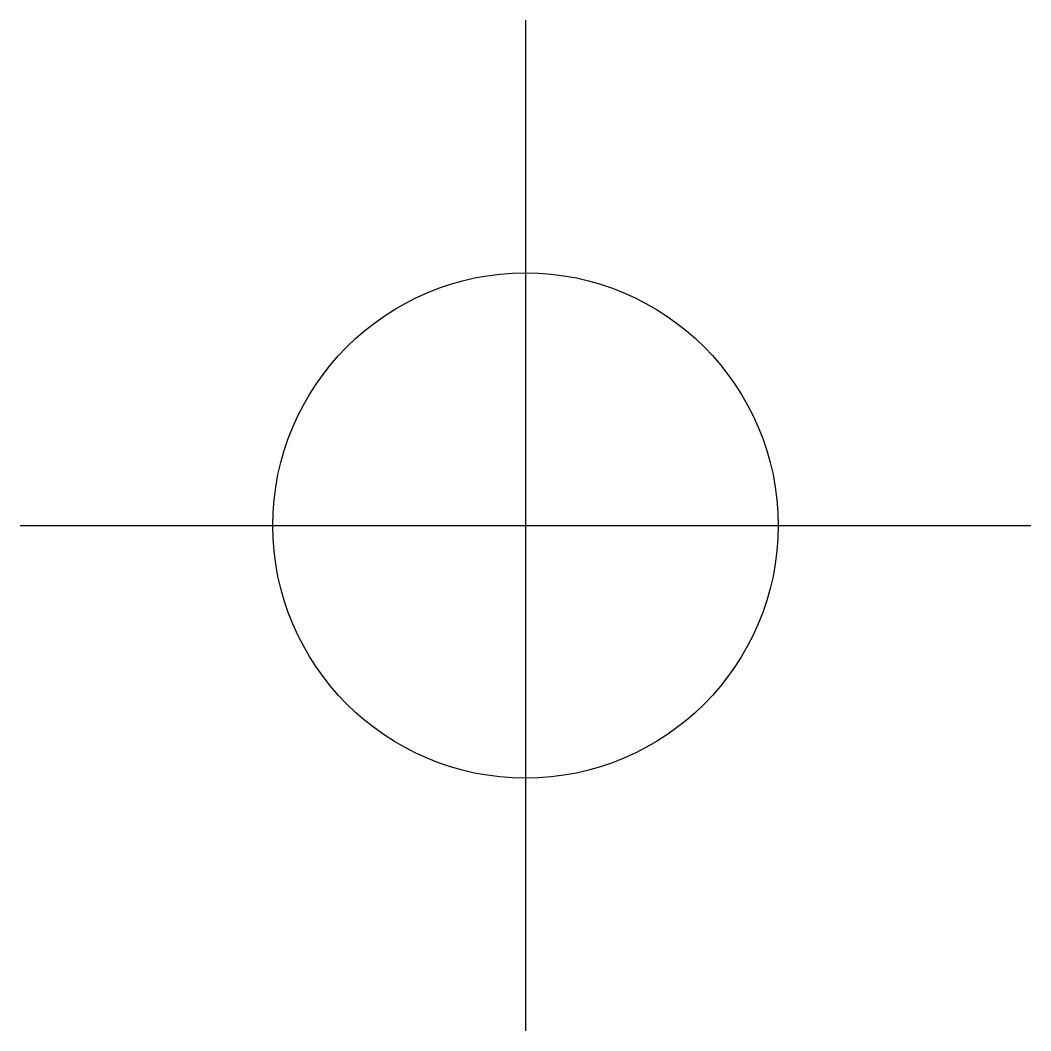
# Model space of a CAD drawing. Extents: x -2 to 2, y -2 to 2.
import ezdxf

# ---------------------------------------------------------------- set-up
doc = ezdxf.new("R2010")
doc.units = 0
doc.header["$MEASUREMENT"] = 0

msp = doc.modelspace()

# ---------------------------------------------------------------- linework, layer by layer
for p, q in [((0, 2), (0, -2)), ((-2, 0), (2, 0))]:
    msp.add_line(p, q)
msp.add_circle((0, 0), 1)

doc.saveas('drawing.dxf')
